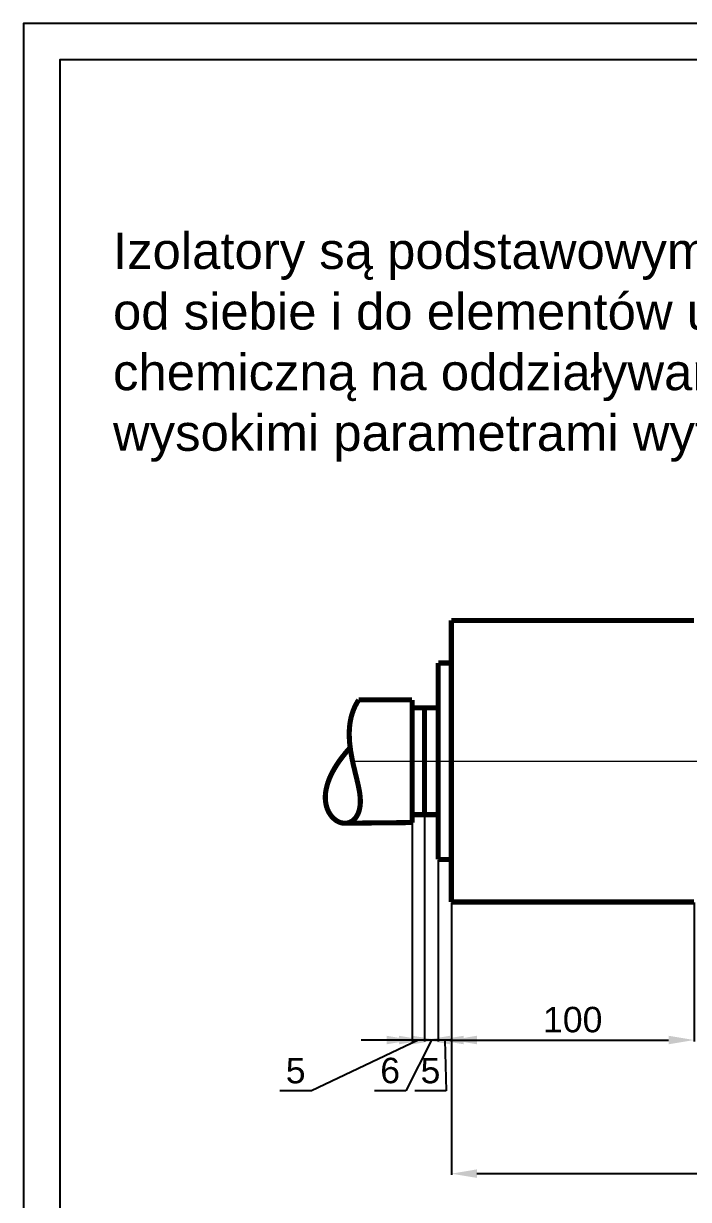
# Model space of a CAD drawing. Header units: inches. Extents: x 0 to 1068, y -53 to 297.
# Drawn here: x 0 to 91.3, y 135.3 to 297 of the extents above; entities that cross this region are included whole.
import ezdxf

# ---------------------------------------------------------------- set-up
doc = ezdxf.new("R2010")
doc.units = ezdxf.units.IN
doc.header["$MEASUREMENT"] = 0
doc.linetypes.add('ACAD_ISO10W100', pattern=[18, 12, -3, 0, -3])
for name, color, linetype in [('TEKST', 7, 'Continuous'), ('WYMIAROWANIE', 7, 'Continuous'), ('ZAWIESIE 2D', 250, 'Continuous')]:
    doc.layers.add(name, color=color, linetype=linetype)
doc.styles.get("Standard").update_dxf_attribs({"font": 'arial.ttf', "height": 3.5})
doc.dimstyles.get("Standard").update_dxf_attribs({"dimtxt": 3.5, "dimasz": 3.5, "dimexe": 0.18, "dimexo": 0.0625, "dimgap": 1, "dimtad": 1, "dimdec": 0, "dimdsep": 46, "dimtxsty": 'Standard', "dimcen": 0, "dimclrd": 256, "dimclrt": 256, "dimadec": 0, "dimazin": 2, "dimtfac": 1, "dimtdec": 0, "dimtofl": 0, "dimtmove": 0, "dimatfit": 3, "dimfxl": 1, "dimtolj": 1, "dimtzin": 0, "dimarcsym": 0})

# ---------------------------------------------------------------- blocks, each defined once
blk = doc.blocks.new('*D2')
at = {"layer": 'Defpoints', "color": 0, "lineweight": 18, "transparency": 16777216}
for p in [(58.77, 176.23), (92.11, 176.23), (92.11, 157.25)]:
    blk.add_point(p, dxfattribs=at)
at = {"layer": 'WYMIAROWANIE', "color": 0, "lineweight": -2, "transparency": 16777216}
for p, q in [((58.77, 176.16), (58.77, 157.07)), ((92.11, 176.16), (92.11, 157.07))]:
    blk.add_line(p, q, dxfattribs=at)
at = {"layer": 'WYMIAROWANIE', "lineweight": -2, "transparency": 16777216}
blk.add_line((62.27, 157.25), (88.61, 157.25), dxfattribs=at)
at = {"layer": 'WYMIAROWANIE', "lineweight": 18, "transparency": 16777216}
for points in [[(62.27, 157.84), (62.27, 156.67), (58.77, 157.25)], [(88.61, 157.84), (88.61, 156.67), (92.11, 157.25)]]:
    blk.add_solid(points, dxfattribs=at)
at = {"layer": 'WYMIAROWANIE', "lineweight": 18, "transparency": 16777216, "insert": (75.44, 160.04), "char_height": 3.5, "attachment_point": 5}
blk.add_mtext('\\A1;100', dxfattribs=at)
blk = doc.blocks.new('*D5')
at = {"layer": 'Defpoints', "color": 0, "lineweight": 18, "transparency": 16777216}
for p in [(58.77, 176.23), (197.65, 176.23), (58.77, 138.88)]:
    blk.add_point(p, dxfattribs=at)
at = {"layer": 'WYMIAROWANIE', "color": 0, "lineweight": -2, "transparency": 16777216}
for p, q in [((58.77, 176.16), (58.77, 138.7)), ((197.65, 176.16), (197.65, 138.7))]:
    blk.add_line(p, q, dxfattribs=at)
at = {"layer": 'WYMIAROWANIE', "lineweight": -2, "transparency": 16777216}
blk.add_line((194.15, 138.88), (62.27, 138.88), dxfattribs=at)
at = {"layer": 'WYMIAROWANIE', "lineweight": 18, "transparency": 16777216}
for points in [[(62.27, 139.47), (62.27, 138.3), (58.77, 138.88)], [(194.15, 139.47), (194.15, 138.3), (197.65, 138.88)]]:
    blk.add_solid(points, dxfattribs=at)
at = {"layer": 'WYMIAROWANIE', "lineweight": 18, "transparency": 16777216, "insert": (128.21, 141.64), "char_height": 3.5, "attachment_point": 5}
blk.add_mtext('\\A1;417', dxfattribs=at)
blk = doc.blocks.new('*D27')
at = {"layer": 'Defpoints', "color": 0, "lineweight": 18, "transparency": 16777216}
for p in [(56.96, 182.08), (58.77, 176.23), (56.96, 157.25)]:
    blk.add_point(p, dxfattribs=at)
at = {"layer": 'WYMIAROWANIE', "color": 0, "lineweight": -2, "transparency": 16777216}
for p, q in [((56.96, 182.02), (56.96, 157.07)), ((58.77, 176.16), (58.77, 157.07))]:
    blk.add_line(p, q, dxfattribs=at)
at = {"layer": 'WYMIAROWANIE', "lineweight": -2, "transparency": 16777216}
for p, q in [((53.46, 157.25), (49.96, 157.25)), ((58.77, 157.25), (56.96, 157.25)), ((57.86, 157.25), (58.06, 150.25)), ((62.27, 157.25), (65.77, 157.25)), ((58.06, 150.25), (53.74, 150.25))]:
    blk.add_line(p, q, dxfattribs=at)
at = {"layer": 'WYMIAROWANIE', "lineweight": 18, "transparency": 16777216}
for points in [[(53.46, 157.84), (53.46, 156.67), (56.96, 157.25)], [(62.27, 157.84), (62.27, 156.67), (58.77, 157.25)]]:
    blk.add_solid(points, dxfattribs=at)
at = {"layer": 'WYMIAROWANIE', "lineweight": 18, "transparency": 16777216, "insert": (55.9, 153.03), "char_height": 3.5, "attachment_point": 5}
blk.add_mtext('\\A1;5', dxfattribs=at)
blk = doc.blocks.new('*D28')
at = {"layer": 'Defpoints', "color": 0, "lineweight": 18, "transparency": 16777216}
for p in [(55.08, 188.24), (56.96, 182.08), (55.08, 157.25)]:
    blk.add_point(p, dxfattribs=at)
at = {"layer": 'WYMIAROWANIE', "color": 0, "lineweight": -2, "transparency": 16777216}
for p, q in [((55.08, 188.17), (55.08, 157.07)), ((56.96, 182.02), (56.96, 157.07))]:
    blk.add_line(p, q, dxfattribs=at)
at = {"layer": 'WYMIAROWANIE', "lineweight": -2, "transparency": 16777216}
for p, q in [((51.58, 157.25), (48.08, 157.25)), ((56.02, 157.25), (52.51, 150.25)), ((56.96, 157.25), (55.08, 157.25)), ((60.46, 157.25), (63.96, 157.25)), ((52.51, 150.25), (48.2, 150.25))]:
    blk.add_line(p, q, dxfattribs=at)
at = {"layer": 'WYMIAROWANIE', "lineweight": 18, "transparency": 16777216}
for points in [[(51.58, 157.84), (51.58, 156.67), (55.08, 157.25)], [(60.46, 157.84), (60.46, 156.67), (56.96, 157.25)]]:
    blk.add_solid(points, dxfattribs=at)
at = {"layer": 'WYMIAROWANIE', "lineweight": 18, "transparency": 16777216, "insert": (50.36, 153.04), "char_height": 3.5, "attachment_point": 5}
blk.add_mtext('\\A1;6', dxfattribs=at)
blk = doc.blocks.new('*D29')
at = {"layer": 'Defpoints', "color": 0, "lineweight": 18, "transparency": 16777216}
for p in [(53.38, 188.24), (55.08, 188.24), (53.38, 157.25)]:
    blk.add_point(p, dxfattribs=at)
at = {"layer": 'WYMIAROWANIE', "color": 0, "lineweight": -2, "transparency": 16777216}
for p, q in [((53.38, 188.17), (53.38, 157.07)), ((55.08, 188.17), (55.08, 157.07))]:
    blk.add_line(p, q, dxfattribs=at)
at = {"layer": 'WYMIAROWANIE', "lineweight": -2, "transparency": 16777216}
for p, q in [((54.23, 157.25), (39.54, 150.25)), ((49.88, 157.25), (46.38, 157.25)), ((55.08, 157.25), (53.38, 157.25)), ((58.58, 157.25), (62.08, 157.25)), ((39.54, 150.25), (35.22, 150.25))]:
    blk.add_line(p, q, dxfattribs=at)
at = {"layer": 'WYMIAROWANIE', "lineweight": 18, "transparency": 16777216}
for points in [[(49.88, 157.84), (49.88, 156.67), (53.38, 157.25)], [(58.58, 157.84), (58.58, 156.67), (55.08, 157.25)]]:
    blk.add_solid(points, dxfattribs=at)
at = {"layer": 'WYMIAROWANIE', "lineweight": 18, "transparency": 16777216, "insert": (37.38, 153.03), "char_height": 3.5, "attachment_point": 5}
blk.add_mtext('\\A1;5', dxfattribs=at)

msp = doc.modelspace()

# ---------------------------------------------------------------- linework, layer by layer
for points in [[(0, 0), (420, 0), (420, 297), (0, 297)], [(0, 0), (420, 0), (420, 297), (0, 297)], [(5, 5), (415, 5), (415, 292), (5, 292)]]:
    msp.add_lwpolyline(points, close=True)
at = {"layer": 'ZAWIESIE 2D', "lineweight": 18, "const_width": 0.7}
for points in [[(92.11, 214.94), (58.77, 214.94)], [(58.77, 214.94), (58.77, 195.58)], [(56.96, 209.08), (56.96, 195.58)], [(56.96, 209.08), (58.77, 209.08)], [(46.04, 204.01), (45.99, 203.93), (45.94, 203.85), (45.89, 203.78), (45.84, 203.7), (45.8, 203.62), (45.75, 203.54), (45.71, 203.46), (45.67, 203.38), (45.63, 203.31), (45.59, 203.23), (45.55, 203.15), (45.51, 203.07), (45.47, 202.99), (45.44, 202.91), (45.4, 202.83), (45.37, 202.75), (45.34, 202.67), (45.3, 202.58), (45.27, 202.5), (45.24, 202.42), (45.22, 202.34), (45.19, 202.26), (45.16, 202.18), (45.13, 202.1), (45.11, 202.01), (45.09, 201.93), (45.06, 201.85), (45.04, 201.77), (45.02, 201.69), (45, 201.6), (44.98, 201.52), (44.96, 201.44), (44.94, 201.35), (44.92, 201.27), (44.91, 201.19), (44.89, 201.1), (44.88, 201.02), (44.86, 200.94), (44.85, 200.85), (44.84, 200.77), (44.83, 200.69), (44.82, 200.6), (44.81, 200.52), (44.8, 200.43), (44.79, 200.35), (44.78, 200.27), (44.77, 200.18), (44.77, 200.1), (44.76, 200.01), (44.76, 199.93), (44.75, 199.85), (44.75, 199.76), (44.75, 199.68), (44.74, 199.59), (44.74, 199.51), (44.74, 199.42), (44.74, 199.34), (44.74, 199.25), (44.74, 199.17), (44.74, 199.09), (44.75, 199), (44.75, 198.92), (44.75, 198.83), (44.75, 198.75), (44.76, 198.66), (44.76, 198.58), (44.77, 198.49), (44.77, 198.41), (44.78, 198.33), (44.79, 198.24), (44.79, 198.16), (44.8, 198.07), (44.81, 197.99), (44.82, 197.91), (44.84, 197.74), (44.86, 197.57), (44.88, 197.4), (44.9, 197.24), (44.92, 197.07), (44.95, 196.9), (44.98, 196.74), (45.01, 196.57), (45.04, 196.41), (45.07, 196.24), (45.1, 196.08), (45.13, 195.92), (45.16, 195.75), (45.2, 195.59), (45.23, 195.43), (45.27, 195.27), (45.3, 195.11), (45.34, 194.95), (45.38, 194.8), (45.41, 194.64), (45.45, 194.48), (45.49, 194.33), (45.52, 194.17), (45.56, 194.02), (45.6, 193.87), (45.63, 193.72), (45.67, 193.57), (45.71, 193.42), (45.74, 193.27), (45.78, 193.13), (45.81, 192.98), (45.84, 192.84), (45.88, 192.7), (45.91, 192.56), (45.94, 192.42), (45.97, 192.28), (45.99, 192.21), (46, 192.14), (46.01, 192.07), (46.03, 192.01), (46.04, 191.94), (46.06, 191.87), (46.07, 191.81), (46.08, 191.74), (46.09, 191.67), (46.11, 191.61), (46.12, 191.54), (46.13, 191.48), (46.14, 191.42), (46.15, 191.35), (46.16, 191.29), (46.17, 191.23), (46.18, 191.17), (46.19, 191.1), (46.2, 191.04), (46.2, 190.98), (46.21, 190.92), (46.22, 190.86), (46.22, 190.8), (46.23, 190.74), (46.24, 190.68), (46.24, 190.63), (46.24, 190.57), (46.25, 190.51), (46.25, 190.45), (46.25, 190.4), (46.26, 190.34), (46.26, 190.29), (46.26, 190.23), (46.26, 190.18), (46.26, 190.12), (46.26, 190.07), (46.26, 190.02), (46.26, 189.97), (46.26, 189.91), (46.26, 189.86), (46.26, 189.81), (46.25, 189.76), (46.25, 189.71), (46.25, 189.66), (46.24, 189.61), (46.24, 189.56), (46.23, 189.51), (46.23, 189.47), (46.22, 189.42), (46.22, 189.37), (46.21, 189.33), (46.2, 189.28), (46.2, 189.23), (46.19, 189.19), (46.18, 189.14), (46.17, 189.1), (46.16, 189.06), (46.15, 189.01), (46.14, 188.97), (46.13, 188.93), (46.12, 188.89), (46.11, 188.85), (46.1, 188.8), (46.09, 188.76), (46.08, 188.72), (46.06, 188.69), (46.05, 188.65), (46.04, 188.61), (46.02, 188.57), (46.01, 188.53), (46, 188.5), (45.98, 188.46), (45.97, 188.42), (45.95, 188.39), (45.94, 188.35), (45.92, 188.32), (45.91, 188.28), (45.89, 188.25), (45.87, 188.22), (45.86, 188.18), (45.84, 188.15), (45.82, 188.12), (45.8, 188.09), (45.78, 188.06), (45.77, 188.03), (45.75, 188), (45.73, 187.97), (45.71, 187.94), (45.69, 187.91), (45.67, 187.88), (45.65, 187.85), (45.63, 187.83), (45.61, 187.8), (45.59, 187.77), (45.57, 187.75), (45.54, 187.72), (45.52, 187.7), (45.5, 187.67), (45.48, 187.65), (45.46, 187.63), (45.43, 187.6), (45.41, 187.58), (45.39, 187.56), (45.36, 187.54), (45.34, 187.52), (45.32, 187.49), (45.29, 187.47), (45.27, 187.45), (45.24, 187.44), (45.22, 187.42), (45.2, 187.4), (45.17, 187.38), (45.15, 187.36), (45.12, 187.35), (45.09, 187.33), (45.07, 187.31), (45.04, 187.3), (45.02, 187.28), (44.99, 187.27), (44.96, 187.26), (44.94, 187.24), (44.91, 187.23), (44.88, 187.22), (44.86, 187.2), (44.83, 187.19), (44.8, 187.18), (44.78, 187.17), (44.75, 187.16), (44.72, 187.15), (44.69, 187.14), (44.66, 187.13), (44.64, 187.12), (44.61, 187.12), (44.58, 187.11), (44.55, 187.1), (44.52, 187.1), (44.49, 187.09), (44.47, 187.08), (44.44, 187.08), (44.41, 187.08), (44.38, 187.07), (44.35, 187.07), (44.32, 187.06), (44.29, 187.06), (44.26, 187.06), (44.23, 187.06), (44.2, 187.06), (44.17, 187.06), (44.15, 187.06), (44.12, 187.06), (44.09, 187.06), (44.06, 187.06), (44.03, 187.06), (44, 187.06), (43.97, 187.06), (43.94, 187.07), (43.91, 187.07), (43.88, 187.07), (43.85, 187.08), (43.82, 187.08), (43.79, 187.09), (43.76, 187.1), (43.73, 187.1), (43.7, 187.11), (43.67, 187.12), (43.64, 187.12), (43.61, 187.13), (43.58, 187.14), (43.55, 187.15), (43.52, 187.16), (43.49, 187.17), (43.46, 187.18), (43.43, 187.19), (43.4, 187.2), (43.37, 187.21), (43.34, 187.23), (43.31, 187.24), (43.28, 187.25), (43.25, 187.27), (43.22, 187.28), (43.19, 187.3), (43.16, 187.31), (43.13, 187.33), (43.11, 187.34), (43.08, 187.36), (43.05, 187.38), (43.02, 187.4), (42.99, 187.41), (42.96, 187.43), (42.93, 187.45), (42.9, 187.47), (42.87, 187.49), (42.85, 187.51), (42.82, 187.53), (42.79, 187.56), (42.76, 187.58), (42.73, 187.6), (42.71, 187.62), (42.68, 187.65), (42.65, 187.67), (42.62, 187.7), (42.6, 187.72), (42.57, 187.75), (42.54, 187.77), (42.52, 187.8), (42.49, 187.82), (42.46, 187.85), (42.44, 187.88), (42.41, 187.91), (42.38, 187.94), (42.36, 187.97), (42.33, 187.99), (42.31, 188.02), (42.28, 188.06), (42.26, 188.09), (42.23, 188.12), (42.21, 188.15), (42.19, 188.18), (42.16, 188.21), (42.14, 188.25), (42.12, 188.28), (42.09, 188.32), (42.07, 188.35), (42.05, 188.39), (42.03, 188.42), (42.01, 188.46), (41.98, 188.49), (41.96, 188.53), (41.94, 188.57), (41.92, 188.61), (41.9, 188.64), (41.88, 188.68), (41.86, 188.72), (41.84, 188.76), (41.83, 188.8), (41.81, 188.84), (41.79, 188.88), (41.77, 188.92), (41.76, 188.97), (41.74, 189.01), (41.72, 189.05), (41.71, 189.1), (41.69, 189.14), (41.68, 189.18), (41.66, 189.23), (41.65, 189.27), (41.63, 189.32), (41.62, 189.36), (41.61, 189.41), (41.6, 189.46), (41.58, 189.5), (41.57, 189.55), (41.56, 189.6), (41.55, 189.65), (41.54, 189.7), (41.53, 189.75), (41.52, 189.8), (41.52, 189.85), (41.51, 189.9), (41.5, 189.95), (41.49, 190), (41.49, 190.05), (41.48, 190.1), (41.48, 190.16), (41.47, 190.21), (41.47, 190.26), (41.46, 190.32), (41.46, 190.37), (41.46, 190.43), (41.46, 190.48), (41.46, 190.54), (41.46, 190.59), (41.46, 190.65), (41.46, 190.71), (41.46, 190.77), (41.46, 190.82), (41.46, 190.88), (41.47, 190.94), (41.47, 191), (41.48, 191.06), (41.48, 191.12), (41.49, 191.18), (41.49, 191.24), (41.5, 191.3), (41.51, 191.36), (41.52, 191.42), (41.53, 191.49), (41.54, 191.55), (41.55, 191.61), (41.56, 191.68), (41.57, 191.74), (41.59, 191.81), (41.6, 191.87), (41.61, 191.94), (41.63, 192), (41.65, 192.07), (41.66, 192.13), (41.68, 192.2), (41.7, 192.27), (41.72, 192.34), (41.74, 192.4), (41.76, 192.47), (41.78, 192.54), (41.8, 192.61), (41.83, 192.68), (41.85, 192.75), (41.88, 192.82), (41.9, 192.89), (41.93, 192.96), (41.96, 193.04), (41.98, 193.11), (42.01, 193.18), (42.04, 193.25), (42.07, 193.33), (42.11, 193.4), (42.14, 193.47), (42.17, 193.55), (42.21, 193.62), (42.24, 193.7), (42.28, 193.77), (42.32, 193.85), (42.35, 193.93), (42.39, 194), (42.43, 194.08), (42.47, 194.16), (42.52, 194.24), (42.56, 194.31), (42.6, 194.39), (42.65, 194.47), (42.69, 194.55), (42.74, 194.63), (42.79, 194.71), (42.84, 194.79), (42.89, 194.87), (42.94, 194.95), (42.99, 195.04), (43.04, 195.12), (43.1, 195.2), (43.15, 195.28), (43.21, 195.37), (43.27, 195.45), (43.32, 195.53), (43.38, 195.62), (43.44, 195.7), (43.5, 195.79), (43.57, 195.87), (43.63, 195.96), (43.7, 196.05), (43.76, 196.13), (43.83, 196.22), (43.9, 196.31), (43.97, 196.39), (44.04, 196.48), (44.11, 196.57), (44.18, 196.66), (44.25, 196.75), (44.33, 196.84), (44.4, 196.93), (44.48, 197.02), (44.56, 197.11), (44.64, 197.2), (44.72, 197.29), (44.8, 197.38), (44.87, 197.46), (44.87, 197.46), (44.87, 197.46)], [(53.38, 204.01), (46.04, 204.01)], [(53.38, 204.01), (53.38, 195.58)], [(55.08, 202.93), (53.38, 202.93)], [(55.08, 202.93), (55.08, 195.58)], [(55.08, 202.93), (56.96, 202.93)], [(53.38, 187.15), (53.38, 195.58)], [(55.08, 188.24), (55.08, 195.58)], [(56.96, 182.08), (56.96, 195.58)], [(58.77, 176.23), (58.77, 195.58)], [(55.08, 188.24), (53.38, 188.24)], [(55.08, 188.24), (56.96, 188.24)], [(53.38, 187.15), (44.23, 187.06)], [(56.96, 182.08), (58.77, 182.08)], [(92.11, 176.23), (58.77, 176.23)]]:
    msp.add_lwpolyline(points, dxfattribs=at)
at = {"layer": 'ZAWIESIE 2D', "linetype": 'ACAD_ISO10W100', "lineweight": 18, "ltscale": 0.5, "const_width": 0.18}
msp.add_lwpolyline([(228.8, 195.58), (45.2, 195.58)], dxfattribs=at)

# ---------------------------------------------------------------- texts
at = {"layer": 'TEKST', "lineweight": 18, "insert": (12.29, 268.26), "char_height": 5, "attachment_point": 1}
msp.add_mtext_dynamic_manual_height_columns('Izolatory są podstawowym elementem sieci dystrybucji energii. Używane są do izolowania elementów będących pod napięciem od siebie i do elementów uziemionych. Izolatory przeznaczone do pracy w elektrofiltrach charakteryzują się dużą odpornością chemiczną na oddziaływanie agresywnego środowiska, wysoką opornością pojemnościową w wysokich temperaturach oraz wysokimi parametrami wytrzymałościowymi.', width=393.2172, gutter_width=17.5, heights=[0], dxfattribs=at)

# ---------------------------------------------------------------- dimensions: what is measured, and where the dimension line sits
at = {"layer": 'WYMIAROWANIE', "color": 5, "lineweight": 18}
for base, p1, p2, text, picture, middle in [((53.38, 157.25), (55.08, 188.24), (53.38, 188.24), '5', '*D29', (38.54, 150.25)), ((55.08, 157.25), (56.96, 182.08), (55.08, 188.24), '6', '*D28', (51.51, 150.25)), ((56.96, 157.25), (58.77, 176.23), (56.96, 182.08), '5', '*D27', (57.06, 150.25))]:
    dim = msp.add_linear_dim(base=base, p1=p1, p2=p2, text=text, dimstyle='Standard', override={"dimtmove": 1}, dxfattribs=at)
    dim.commit()
    dim.dimension.update_dxf_attribs({"geometry": picture, "text_midpoint": middle, "dimtype": 160})
dim = msp.add_linear_dim(base=(92.11, 157.25), p1=(58.77, 176.23), p2=(92.11, 176.23), text='100', dimstyle='Standard', dxfattribs=at)
dim.commit()
dim.dimension.update_dxf_attribs({"geometry": '*D2', "text_midpoint": (75.44, 160.04)})
dim = msp.add_linear_dim(base=(58.77, 138.88), p1=(197.65, 176.23), p2=(58.77, 176.23), text='417', dimstyle='Standard', override={"dimtmove": 1}, dxfattribs=at)
dim.commit()
dim.dimension.update_dxf_attribs({"geometry": '*D5', "text_midpoint": (128.21, 141.64)})

doc.saveas('drawing.dxf')
